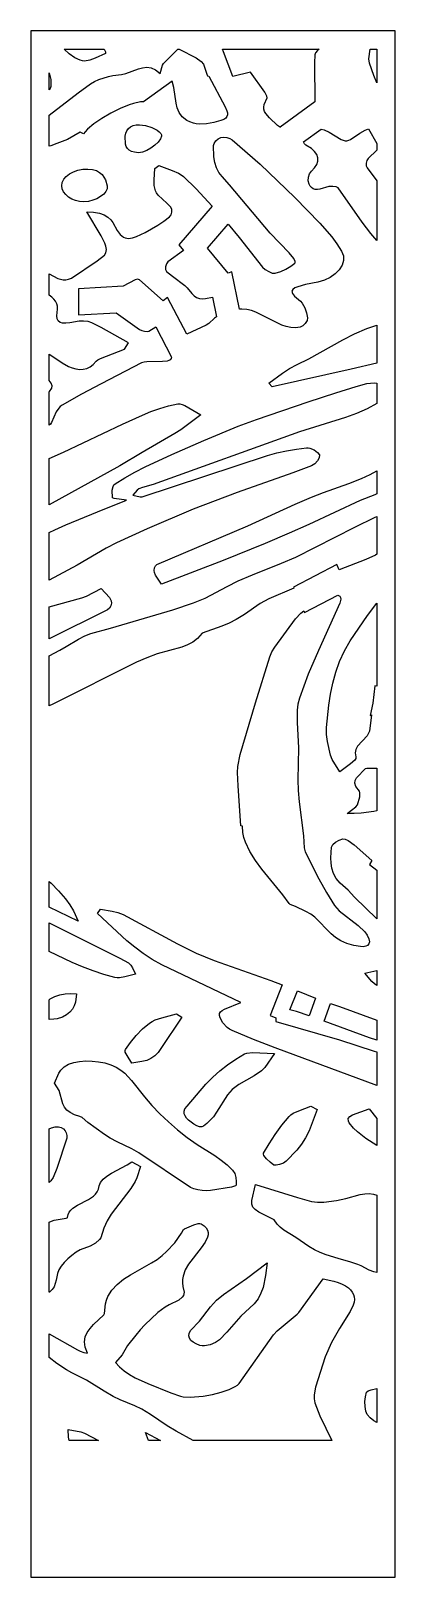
# Model space of a CAD drawing. Extents: x 0 to 400, y 0 to 1700.
import ezdxf

# ---------------------------------------------------------------- set-up
doc = ezdxf.new("R2010")
doc.units = 0
doc.layers.add('CUT', color=1, linetype='Continuous')
doc.layers.add('OUTLINE', color=7, linetype='Continuous')

msp = doc.modelspace()

# ---------------------------------------------------------------- linework, layer by layer
at = {"layer": 'CUT'}
for points in [[(178.47, 1598.51), (174.64, 1599.94), (171.36, 1601.6), (166.28, 1605.54), (162.84, 1610.14), (160.66, 1615.27), (159.37, 1620.75), (157.02, 1637.73), (155.01, 1644.87), (123.51, 1622.16), (120.4, 1622.02), (112.53, 1620.26), (107.95, 1618.74), (98.01, 1614.66), (87.67, 1609.54), (77.72, 1603.79), (68.92, 1597.8), (62.02, 1591.97), (59.53, 1589.23), (57.8, 1586.68), (54.18, 1588.75), (40.1, 1580.76), (28.54, 1576.05), (21.74, 1573.72), (20, 1573.31), (20, 1607.31), (51.78, 1631.9), (65.36, 1641.83), (69.74, 1644.42), (74.71, 1646.55), (85.35, 1649.92), (90, 1650.87), (99.61, 1652.01), (104.2, 1653.05), (118, 1658.34), (122.62, 1659.59), (127.28, 1660.03), (132.01, 1659.34), (136.84, 1657.19), (141.8, 1653.25), (144.55, 1662.17), (145.74, 1664.07), (161.52, 1680), (162.88, 1680), (181.48, 1670.49), (187.12, 1666.55), (189.64, 1663.39), (193.48, 1651.3), (193.98, 1650.79), (195.45, 1650.35), (213.23, 1616.64), (215.29, 1612.19), (215.85, 1609.99), (215.91, 1607.88), (215.35, 1605.91), (214.03, 1604.14), (211.82, 1602.62), (208.58, 1601.4), (200.94, 1599.47), (192.88, 1598.02), (185.14, 1597.53), (181.63, 1597.81)], [(81.9, 1675.28), (70.71, 1669.91), (64.78, 1667.95), (58.85, 1666.92), (56.6, 1667.05), (54.05, 1667.75), (48.3, 1670.59), (42.1, 1674.96), (36.42, 1680), (80.35, 1680), (81.9, 1676.85)], [(270.93, 1595.99), (261.92, 1604.56), (257.98, 1609.09), (256.68, 1611.4), (255.9, 1613.8), (255.69, 1616.33), (256.09, 1619.02), (259.49, 1626.59), (259.24, 1628.41), (257.1, 1632.57), (241.2, 1654.59), (221.93, 1649.86), (211.4, 1677.13), (210.61, 1680), (316.74, 1680), (314.65, 1678.38), (312.6, 1676), (311.71, 1673.76), (311.39, 1664.97), (311.71, 1622.09), (273.96, 1594.29), (274.12, 1593.99)], [(371.85, 1664.69), (371.14, 1669.18), (372.55, 1680), (380, 1680), (380, 1642.79), (376.73, 1650.99)], [(20, 1653.87), (21.72, 1646.49), (21.87, 1638.79), (21.1, 1636.63), (20, 1635.23)], [(103.5, 1584.22), (104.06, 1587.44), (105.25, 1590.26), (107.01, 1592.64), (109.33, 1594.54), (112.16, 1595.91), (115.48, 1596.69), (119.24, 1596.86), (125.99, 1595.92), (132.78, 1593.82), (138.67, 1590.8), (140.97, 1589.02), (142.69, 1587.12), (143.25, 1585.87), (143.32, 1584.45), (142.19, 1581.24), (139.65, 1577.75), (136.06, 1574.29), (131.78, 1571.11), (127.16, 1568.51), (122.55, 1566.77), (118.3, 1566.14), (113.89, 1566.52), (110.43, 1567.49), (107.81, 1568.98), (105.94, 1570.87), (104.68, 1573.09), (103.95, 1575.52)], [(338.68, 1437.29), (334.34, 1432.75), (328.87, 1428.86), (322.47, 1425.79), (315.32, 1423.73), (301.8, 1421.24), (293.23, 1418.79), (289.95, 1417.38), (287.68, 1415.71), (286.69, 1413.7), (287.22, 1411.24), (289.55, 1408.24), (296.11, 1402.73), (297.96, 1400.54), (300.76, 1395.52), (302.65, 1390.05), (303.91, 1384.59), (303.42, 1381.7), (301.43, 1378.43), (298.6, 1375.63), (295.58, 1374.14), (290.72, 1373.71), (285.52, 1374.08), (280.41, 1375.08), (275.79, 1376.58), (247.12, 1390.79), (242.18, 1392.49), (237.04, 1393.64), (231.77, 1394.16), (229.24, 1394.12), (220.71, 1435.03), (216.6, 1433.65), (194.06, 1461.11), (216.81, 1487.38), (228.89, 1472.97), (254.49, 1440.24), (257.35, 1437.69), (261.19, 1435.35), (265.16, 1433.8), (266.93, 1433.49), (268.41, 1433.6), (274.37, 1435.5), (280.08, 1438.09), (285.36, 1441.2), (290, 1444.66), (290.37, 1445.44), (290.22, 1446.58), (288.74, 1449.63), (283.82, 1456.13), (262.92, 1477.72), (218.26, 1530.6), (210.11, 1539.76), (206.47, 1544.46), (203.77, 1549.4), (201.91, 1555.3), (200.88, 1561.41), (200.48, 1573.86), (201.25, 1576.36), (203.18, 1579), (205.82, 1581.33), (208.73, 1582.93), (211.59, 1583.31), (215.13, 1582.87), (218.57, 1581.82), (221.16, 1580.36), (251.64, 1553.58), (289.75, 1516.75), (317.47, 1488.51), (330.44, 1473.71), (336.2, 1465.95), (341.27, 1457.97), (343.2, 1452.8), (343.3, 1447.5), (341.73, 1442.27)], [(311.57, 1567.6), (308.03, 1570.69), (301.9, 1574.35), (300.59, 1575.71), (299.25, 1578.01), (318.67, 1592.12), (322.08, 1591.21), (327.74, 1588.68), (340.62, 1580.76), (342.91, 1579.74), (345.03, 1579.23), (347.06, 1579.23), (349.08, 1579.71), (351.17, 1580.68), (361.15, 1587.67), (367.28, 1590.86), (370.75, 1592.23), (380, 1576.12), (380, 1568.88), (370.52, 1559.76), (369.02, 1557.44), (368.27, 1554.62), (368.33, 1551.78), (369.27, 1549.41), (380, 1535.17), (380, 1469.4), (373.4, 1477.29), (364.04, 1489.77), (337.47, 1527.66), (335.31, 1528.62), (331.52, 1529.02), (327.34, 1528.83), (317.5, 1525.83), (314.68, 1525.56), (312.16, 1525.81), (309.97, 1526.56), (308.12, 1527.79), (306.63, 1529.49), (305.5, 1531.62), (304.68, 1535.18), (304.77, 1539.13), (305.87, 1542.87), (308.07, 1545.79), (311.66, 1549.39), (314.03, 1553.12), (315.2, 1556.89), (315.17, 1560.61), (313.96, 1564.21)], [(49.49, 1328.41), (53.55, 1327.91), (57.5, 1328.07), (61.31, 1328.98), (64.93, 1330.68), (68.33, 1333.24), (71.47, 1336.74), (73.48, 1338.46), (76.32, 1339.84), (102.92, 1350.01), (107.25, 1357.18), (77.25, 1373.95), (66.93, 1379.07), (62.79, 1380.33), (57.9, 1380.85), (52.83, 1380.7), (42.88, 1378.94), (38.45, 1378.51), (34.84, 1378.7), (32.04, 1379.57), (30.05, 1381.16), (28.86, 1383.5), (28.45, 1386.64), (29.22, 1394.1), (29.05, 1397.24), (28.34, 1400.09), (27.08, 1402.69), (25.27, 1405.07), (22.92, 1407.27), (20, 1409.33), (20, 1432.78), (29.57, 1427.92), (32.5, 1426.9), (35.4, 1426.35), (38.32, 1426.35), (41.34, 1426.97), (44.49, 1428.27), (72.84, 1447.37), (80.64, 1453.44), (82.3, 1456.05), (82.82, 1459.55), (82.4, 1463.28), (81.27, 1466.62), (76.97, 1474.81), (61.35, 1501.09), (68.87, 1500.83), (75.14, 1499.63), (80.27, 1497.69), (84.39, 1495.2), (87.63, 1492.34), (90.12, 1489.32), (94.81, 1480.56), (98, 1476.07), (101.52, 1473.3), (103.39, 1472.49), (107.34, 1471.87), (111.57, 1472.39), (116.04, 1473.82), (125.63, 1478.45), (139.5, 1486.48), (146.07, 1490.85), (152.29, 1495.47), (153.91, 1497.67), (154.69, 1500.63), (154.6, 1503.68), (153.6, 1506.17), (149.33, 1510.79), (139.85, 1519.53), (138.04, 1521.85), (136.72, 1524.3), (135.35, 1530.08), (135.25, 1536.19), (136.04, 1548.67), (140.47, 1552.04), (155.23, 1546.65), (162.15, 1543.66), (165.14, 1541.88), (167.69, 1539.84), (181.36, 1526.25), (198.97, 1507.42), (162.42, 1464.79), (167.77, 1458.55), (150.52, 1446.1), (148.87, 1443.76), (147.96, 1440.76), (147.94, 1437.81), (148.97, 1435.64), (155.36, 1430.32), (168.95, 1420.15), (171.8, 1417.39), (176.73, 1411.19), (179.32, 1408.73), (182.04, 1407), (184.99, 1405.97), (188.23, 1405.57), (191.85, 1405.77), (199.44, 1407.44), (203.92, 1385.81), (201.75, 1384.18), (195.57, 1378.18), (192.49, 1376.35), (171.31, 1366.59), (150, 1406.79), (145.36, 1403.26), (119.39, 1426.46), (117.15, 1426.91), (114.58, 1426.45), (101.22, 1419.44), (52.06, 1416.25), (52.06, 1387.84), (93.65, 1390.19), (119.25, 1371.78), (121.64, 1370.62), (124.71, 1369.77), (127.65, 1369.43), (129.66, 1369.8), (137.05, 1374.56), (154.49, 1341.31), (153.96, 1339.78), (152.97, 1338.53), (151.49, 1337.65), (149.54, 1337.06), (144.66, 1336.52), (127.3, 1336.03), (124.21, 1335.8), (121.62, 1335.03), (77.28, 1312.06), (55.54, 1300.44), (34.22, 1288.59), (32.2, 1287.15), (30.47, 1285.38), (27.71, 1281.13), (22.57, 1269.54), (21.42, 1267.7), (20, 1266.37), (20, 1303.31), (20.29, 1303.55), (23.09, 1307.29), (23.31, 1309.78), (22.08, 1312.85), (20, 1315.7), (20, 1344.47), (21.78, 1343.42), (34.41, 1334.89), (41.21, 1331.19), (45.36, 1329.53)], [(83.65, 1526.54), (82.33, 1523.42), (79.9, 1520.48), (76.57, 1517.82), (72.53, 1515.55), (67.97, 1513.77), (63.1, 1512.58), (58.1, 1512.09), (53.48, 1512.4), (49.05, 1513.45), (44.93, 1515.15), (41.26, 1517.39), (38.18, 1520.09), (35.81, 1523.12), (34.29, 1526.41), (33.76, 1529.85), (34.37, 1533.48), (36.1, 1536.92), (38.81, 1540.07), (42.38, 1542.84), (46.67, 1545.13), (51.56, 1546.84), (56.92, 1547.89), (62.61, 1548.17), (67.79, 1547.64), (72.04, 1546.38), (75.45, 1544.51), (78.13, 1542.13), (80.19, 1539.35), (81.73, 1536.28), (83.68, 1529.72)], [(264.83, 1308.59), (261.38, 1312.65), (276.44, 1323.52), (284.2, 1328.71), (292.58, 1333.18), (305.42, 1339.45), (342.67, 1360.22), (355.48, 1366.81), (368.9, 1372.76), (380, 1376.64), (380, 1334.69), (351.89, 1327.99)], [(311.07, 1239.24), (314.94, 1236.52), (317, 1233.73), (316.73, 1230.65), (314.81, 1227.15), (311.81, 1223.95), (308.3, 1221.81), (287.86, 1214.25), (226.64, 1192.6), (178.09, 1174.01), (127.59, 1152.7), (93.9, 1137.17), (82.79, 1131.37), (50.82, 1112.71), (20, 1095.93), (20, 1148.42), (26.21, 1151.58), (38.16, 1156.91), (73.05, 1171.41), (104.95, 1184.23), (91.3, 1185.87), (89.71, 1186.52), (89.32, 1195.21), (90.16, 1199.18), (91.06, 1200.77), (92.36, 1201.98), (102.97, 1208.59), (114.08, 1214.84), (125.56, 1220.77), (154.62, 1234.36), (189.94, 1249.73), (227.53, 1265.39), (247.74, 1272.89), (304.59, 1292.08), (334.92, 1302.04), (357.41, 1309.01), (368.86, 1312.17), (373.07, 1312.88), (377.65, 1313), (380, 1312.78), (380, 1290.34), (369.32, 1284.46), (357.72, 1279.3), (345.72, 1274.82), (295.11, 1259.14), (134.36, 1201.36), (122.38, 1197.97), (118.66, 1196.54), (116.62, 1195.18), (111.82, 1189.52), (119.92, 1187.63), (122.15, 1187.81), (259.9, 1233.05), (270.17, 1235.98), (280.79, 1238.38), (291.63, 1240.3), (302.56, 1241.76), (304.42, 1241.71), (306.56, 1241.21)], [(122.21, 1236.64), (97.54, 1221.72), (20, 1178.85), (20, 1229.98), (35.94, 1236.76), (100.66, 1267.48), (122.68, 1277.58), (131.86, 1281.48), (141.42, 1284.99), (151.28, 1287.86), (161.34, 1289.85), (163.69, 1289.82), (166.24, 1289.16), (169, 1287.97), (186.8, 1278), (164.55, 1261.57), (158.11, 1257.28)], [(290.31, 1179.58), (308.03, 1187.34), (321.54, 1192.62), (349.29, 1202.49), (362.98, 1207.78), (372.67, 1212.3), (380, 1216.17), (380, 1190.87), (377.68, 1190.09), (361.73, 1183.71), (305.26, 1157.24), (283.62, 1147.67), (257.33, 1136.54), (211.1, 1117.67), (143.44, 1091.73), (136.89, 1101.72), (135.79, 1104.48), (135.52, 1106.87), (135.82, 1109.49), (136.7, 1111.77), (138.19, 1113.18), (238.21, 1155.79)], [(188.12, 1037.86), (183.02, 1031.99), (177.93, 1028.03), (172.11, 1024.97), (165.75, 1022.59), (138.58, 1015.14), (127.14, 1010.8), (116.1, 1005.88), (24.09, 959.75), (20, 957.77), (20, 1013.04), (31.91, 1019.05), (38.79, 1022.99), (52.13, 1031.37), (59.23, 1035.06), (65.85, 1037.58), (87.26, 1043.39), (155.98, 1063.64), (178.7, 1071.18), (191.35, 1076.47), (215.4, 1089.17), (227.74, 1095.27), (243.35, 1101.87), (275.23, 1114.64), (290.84, 1121.54), (312.57, 1132.26), (355.82, 1154.54), (378.05, 1165.31), (380, 1166.11), (380, 1124.62), (378.39, 1123.67), (367.73, 1118.8), (338.74, 1107.29), (335.99, 1113.46), (288.35, 1088.31), (288.79, 1087.3), (261.43, 1075.63), (251.97, 1070.46), (234.65, 1058.38), (225.6, 1052.76), (217.82, 1049), (209.6, 1045.7)], [(60.94, 1078.41), (77.28, 1087.09), (86.17, 1076.9), (88.26, 1073.25), (88.54, 1070.74), (87.74, 1067.84), (86.13, 1065.16), (83.94, 1063.31), (20, 1031.49), (20, 1066.63), (55.93, 1076.5)], [(361.92, 693.15), (354.7, 694.24), (346.95, 696.45), (340.35, 699.46), (334.67, 703.11), (329.68, 707.24), (312.01, 725.44), (307.42, 728.88), (302.01, 731.85), (290.57, 737.41), (284.75, 739.52), (283.6, 740.43), (276.8, 750.16), (253.65, 778.38), (246.51, 787.92), (240.38, 797.74), (235.7, 807.99), (234.04, 813.32), (232.91, 818.81), (232.3, 825.78), (230.6, 825.85), (227.58, 870.05), (227.07, 884.76), (227.38, 891.37), (229.89, 904.55), (246.55, 961.38), (262.27, 1011.78), (264.69, 1017.26), (268.02, 1022.58), (290.53, 1053.64), (296.57, 1059.91), (299.7, 1062.4), (300.49, 1060.61), (337.15, 1079.62), (339.3, 1078.59), (340.21, 1077.2), (340.38, 1075.21), (339.34, 1070.99), (315.86, 1018.72), (304.67, 992.61), (294.87, 966.3), (293.21, 959.82), (292.36, 953.16), (292.39, 939.5), (294.11, 911.8), (293.18, 876.49), (293.46, 864.72), (294.51, 852.3), (299.43, 814.98), (300, 801.63), (301.32, 797.44), (316.42, 767.64), (324.62, 752.87), (333.59, 738.28), (335.9, 735.3), (338.73, 732.49), (359.62, 716.55), (366.74, 709.47), (369.53, 705.69), (371.27, 701.84), (371.77, 698.58), (371.26, 696.17), (369.89, 694.52), (367.79, 693.53), (365.09, 693.1)], [(356.25, 906.26), (357.05, 901.78), (356.99, 900.05), (355.82, 898.15), (351.16, 894.02), (339.44, 885.43), (330.86, 899.02), (329.02, 903.66), (325.65, 918.87), (324.81, 926.51), (324.85, 934.07), (327.23, 958.67), (329.09, 970.9), (331.59, 983.03), (334.87, 995), (339.07, 1006.77), (344.35, 1018.3), (350.85, 1029.55), (369.88, 1057.37), (380, 1070.96), (380, 979.54), (377.78, 979.99), (375.52, 960.82), (372.53, 947.46), (374.02, 948.11), (371.91, 930.17), (369.49, 924.95), (358.76, 913.45), (356.95, 910.1)], [(356.93, 846.76), (358.58, 849.19), (361.25, 857.95), (361.35, 862.19), (360.81, 864.01), (356.79, 869.42), (355.68, 872.84), (356.06, 875.88), (357.53, 878.64), (367.71, 889.16), (369.16, 889.45), (380, 889.52), (380, 842.35), (376.67, 841.59), (362.63, 839.81), (355.22, 839.46), (347.53, 839.53)], [(334.61, 807.99), (338.51, 810.23), (342.6, 811.83), (345.07, 811.5), (348.47, 809.89), (355.07, 805.22), (374.39, 787.95), (371.86, 783.61), (380, 777.32), (380, 723.73), (355.43, 747.45), (348.49, 755.4), (339.71, 762.86), (335.31, 768.19), (332.32, 773.7), (330.51, 779.35), (329.64, 785.1), (329.48, 790.93), (330.31, 802.64), (331.63, 805.37)], [(20, 764.74), (22.11, 762.92), (30.35, 754.38), (38.06, 745.66), (42.88, 739.12), (46.6, 732.48), (51.99, 721.33), (20, 736.48)], [(230.41, 631.74), (143.84, 673.3), (133.03, 679.14), (123.16, 685.57), (114.05, 692.45), (105.5, 699.68), (73.19, 729.51), (76.53, 734.46), (89.33, 732.14), (95.54, 730.72), (101.15, 728.58), (160.83, 696.12), (181.52, 686.01), (201.36, 677.87), (263.71, 656.11), (276.1, 651.33), (262.68, 617.58), (269.08, 614.99), (269.08, 610.91), (339.04, 590.57), (377.18, 578.25), (380, 577.51), (380, 540.35), (268.14, 581.89), (244.31, 591.15), (220.95, 600.82), (218.22, 602.31), (215.56, 604.35), (210.89, 609.45), (207.81, 614.97), (207.14, 617.52), (207.18, 619.75), (208.1, 621.49), (209.94, 623.06), (212.52, 624.52)], [(97.57, 680.5), (107.01, 675.18), (109.61, 672.83), (111.48, 669.75), (114.71, 663.07), (103.05, 660.03), (97.39, 658.99), (94.71, 658.93), (92.17, 659.3), (80.09, 662.64), (68.19, 666.52), (56.59, 670.91), (45.38, 675.75), (20, 687.67), (20, 719.2)], [(366.95, 664.17), (380, 666.99), (380, 650.43), (377.42, 652.13), (374.44, 654.92)], [(26.13, 638.22), (31.64, 640.07), (37.61, 641.22), (43.85, 641.61), (50.19, 641.16), (48.94, 632.24), (47.59, 628.15), (45.59, 624.39), (42.84, 621.02), (39.2, 618.1), (34.57, 615.7), (28.84, 613.87), (25.27, 613.27), (20, 613.02), (20, 634.82), (21.24, 635.74)], [(312.44, 636.6), (305.47, 617.09), (291.61, 621.77), (284.33, 623.73), (292.65, 644.65)], [(371.86, 593.08), (322.26, 611.06), (329.2, 630.48), (339.14, 627.2), (380, 612.39), (380, 590.36)], [(103.65, 577.19), (103.39, 578.79), (103.78, 580.11), (109.3, 587.93), (115.46, 595.51), (122.38, 602.66), (130.15, 609.17), (133.07, 611.01), (136.41, 612.54), (143.94, 614.95), (159.98, 619.11), (165.86, 615.6), (142.67, 581.07), (139.58, 576.95), (136.06, 573.17), (131.87, 570.01), (127.33, 568.12), (121.99, 566.94), (110.75, 565.12), (105.54, 573.37)], [(30.61, 553.98), (32.77, 557.45), (36.45, 561.1), (41.28, 563.89), (47.02, 565.86), (53.43, 567.06), (60.28, 567.56), (67.33, 567.39), (74.34, 566.61), (81.06, 565.26), (87.9, 563.15), (93.74, 560.5), (98.74, 557.4), (103.06, 553.92), (110.31, 546.14), (124.64, 528.03), (132.92, 518.54), (141.69, 509.31), (151, 500.38), (160.9, 491.76), (171.45, 483.47), (182.7, 475.54), (202.03, 463.39), (209.06, 458.43), (215.6, 453.13), (221.45, 447.53), (223.91, 443.81), (225.2, 439.51), (225.59, 435.03), (225.3, 430.78), (224.84, 430.13), (220.19, 428.74), (197.42, 425.03), (192.6, 424.82), (188.07, 425.05), (183.35, 425.67), (178.91, 426.78), (175.2, 428.49), (118.45, 466.53), (110.88, 470.81), (94.89, 478.47), (87.17, 482.56), (80.71, 486.62), (62.41, 499.84), (56.14, 505.36), (53.88, 506.39), (47.79, 508.26), (43.09, 510.67), (39.56, 513.55), (36.98, 516.81), (35.14, 520.38), (30.89, 534.95), (25.79, 542.96)], [(169.25, 507.04), (168.28, 509.5), (168.22, 512.1), (169.23, 514.87), (171.46, 517.85), (192.13, 541.86), (199.64, 549.52), (207.54, 556.53), (215.99, 563.26), (225.02, 569.54), (234.68, 575.24), (237.07, 576.13), (243.43, 576.72), (267.61, 575.69), (257.05, 560.1), (253.28, 556.5), (245.28, 551.26), (228.4, 541.52), (221, 536.02), (215.85, 530.37), (203.99, 511.16), (200.45, 506.21), (193.1, 498.63), (189.71, 495.86), (187.66, 495.12), (185.25, 495.09), (182.37, 495.99), (178.95, 498.02), (173.25, 502.42), (170.96, 504.69)], [(269.34, 452.79), (266.92, 452.99), (262.75, 456.11), (258.74, 459.82), (255.97, 463.35), (255.39, 464.81), (255.52, 465.95), (261.62, 476.41), (268.27, 486.69), (275.54, 496.71), (283.53, 506.37), (285.61, 508.28), (288.14, 509.94), (294.19, 512.76), (307.33, 517.86), (314.48, 514.13), (305.57, 490.47), (301.73, 482.94), (297.19, 476.12), (291.95, 469.57), (280.26, 457.13), (277.29, 455.2), (273.22, 453.64)], [(380, 474.51), (368.07, 482.35), (358.64, 489.59), (354.51, 493.43), (349.53, 499.42), (348.72, 501.18), (348.65, 504.14), (350.31, 506.47), (353.34, 508.36), (371.53, 514.79), (380, 504.05)], [(24.58, 439.39), (21.88, 435.55), (20, 433.92), (20, 492.86), (22.44, 494.06), (26.56, 495.01), (30.14, 494.94), (33.19, 494.15), (35.67, 492.73), (37.56, 490.76), (38.81, 488.36), (39.39, 485.6), (39.28, 482.59), (28.52, 449.21)], [(43.79, 403.48), (45.96, 405.5), (51.26, 408.92), (63.36, 415.11), (68.78, 418.85), (71.03, 421.09), (72.85, 423.67), (74.17, 426.64), (74.89, 430.07), (76.24, 433.86), (79.2, 437.4), (83.41, 440.73), (88.53, 443.92), (105.76, 453.22), (110.92, 456.42), (120.53, 451.54), (116.31, 438.88), (114.42, 434.85), (109.8, 427.4), (88.17, 399.07), (83.6, 391.61), (79.99, 383.71), (76.88, 373.07), (75.39, 371), (70.79, 367.19), (64.9, 363.99), (54.21, 359.75), (49.51, 357.06), (44.87, 353.75), (40.47, 349.98), (36.52, 345.93), (33.22, 341.77), (30.76, 337.69), (29.35, 333.84), (27.81, 326.41), (25.37, 319.26), (23.29, 316.08), (20.37, 313.31), (20, 313.1), (20, 390.16), (20.86, 390.69), (25.63, 392.53), (38.58, 394.52), (39.78, 394.95), (40.25, 395.51), (40.85, 398.55), (42.06, 401.19)], [(246.67, 431.52), (292.87, 417.17), (308.18, 413.11), (314.79, 412.21), (321.73, 412.31), (335.5, 414.02), (346.02, 416.39), (361.68, 420.61), (366.74, 421.44), (371.68, 421.67), (376.47, 421.1), (380, 420.01), (380, 334.97), (376.66, 335.68), (371.46, 337.63), (362.86, 342.25), (359.17, 343.82), (351.42, 346.35), (337.67, 350.18), (324.29, 354.32), (317.8, 356.84), (311.46, 359.84), (305.29, 363.45), (291.07, 373.42), (277.87, 381.61), (273.92, 384.71), (270.47, 388.18), (267.13, 392.7), (250.39, 401.16), (246.25, 404.03), (243.7, 406.9), (242.54, 410.13), (242.54, 414.05)], [(81.95, 300.5), (83.06, 304.62), (84.63, 308.49), (89, 315.54), (94.77, 321.78), (101.66, 327.37), (109.36, 332.46), (132.53, 345.37), (138.51, 349.3), (144.01, 353.47), (149.06, 357.9), (157.92, 367.51), (165.35, 378.14), (167.46, 382.22), (168.59, 383.05), (178.85, 387.27), (183.63, 388.66), (185.56, 388.81), (187.04, 388.44), (190.31, 386.32), (192.61, 384.01), (194.05, 381.55), (194.7, 378.97), (194.68, 376.31), (194.07, 373.61), (191.47, 368.18), (187.18, 362.04), (173.08, 344.11), (169.47, 337.74), (167.14, 330.89), (166.59, 327.24), (166.53, 323.41), (167.02, 319.37), (168.4, 313.35), (167.45, 309.7), (166.23, 307.89), (162.29, 304.45), (151.71, 299.39), (147.34, 296.84), (139.39, 290.8), (125.13, 277.22), (119.88, 271.83), (115.08, 266.16), (106.03, 254.51), (100.26, 244.43), (92.82, 236.06), (97.29, 231.14), (102.47, 226.73), (108.27, 222.75), (114.58, 219.13), (128.38, 212.7), (153.62, 202.64), (164.37, 198.91), (167.4, 198.27), (175.07, 197.86), (179.52, 198.04), (189.21, 199.07), (199.31, 200.88), (209.06, 203.32), (217.7, 206.23), (224.47, 209.46), (226.91, 211.15), (228.58, 212.85), (266.56, 266.36), (270.64, 270.91), (292.43, 288.98), (294.34, 291.07), (320.98, 327.76), (332.73, 325.25), (337.65, 323.72), (341.95, 322.01), (345.63, 320.13), (348.7, 318.07), (351.18, 315.84), (353.07, 313.43), (354.39, 310.85), (355.15, 308.1), (355.35, 305.19), (355.01, 302.1), (354.14, 298.86), (350.87, 291.88), (338.81, 273.3), (330.23, 257.95), (323.16, 242.15), (312.61, 208.95), (311.01, 200.24), (311.1, 195.85), (312.02, 191.44), (317.47, 177.32), (330.67, 150), (178.16, 150), (159.36, 160.44), (149.78, 166.38), (131.26, 178.87), (121.7, 184.69), (114.03, 188.42), (97.9, 194.84), (90.19, 198.46), (80.28, 204.36), (61.04, 216.67), (44.74, 224.68), (38.98, 227.81), (28.47, 234.75), (20, 241.56), (20, 267.28), (51.01, 249.85), (53.91, 248.42), (57.93, 246.98), (62.19, 246.25), (59.57, 252.79), (58.82, 258.66), (59.65, 263.97), (61.77, 268.82), (64.9, 273.32), (68.77, 277.57), (80.12, 288.39), (80.98, 289.88)], [(252.7, 312.02), (249.47, 305.97), (245.08, 300.27), (230.49, 286.94), (215.31, 269.18), (207.12, 260.73), (202.68, 257.81), (196.87, 255.5), (190.8, 254.31), (188.02, 254.29), (185.6, 254.75), (181.63, 256.29), (178.29, 258.12), (175.7, 260.22), (174, 262.58), (173.29, 265.17), (173.69, 267.99), (175.34, 271.01), (185.25, 281.42), (197.24, 297.07), (203.97, 304.45), (211.5, 310.78), (236.72, 328.26), (259.62, 345.58), (257.75, 331.73), (255, 318.37)], [(367.4, 198.25), (368.62, 203.25), (370.4, 204.86), (373.85, 206), (380, 207.45), (380, 170.06), (376.64, 171.9), (372.55, 175.05), (369.47, 178.6), (367.8, 182.35), (366.99, 187.68), (366.85, 193.02)], [(41.38, 153.75), (40.87, 162.21), (54.83, 159.73), (58.95, 158.16), (74.16, 150), (41.94, 150)], [(125.95, 158.83), (142.26, 150), (129, 150)]]:
    msp.add_lwpolyline(points, close=True, dxfattribs=at)
at = {"layer": 'OUTLINE'}
msp.add_lwpolyline([(0, 0), (400, 0), (400, 1700), (0, 1700)], close=True, dxfattribs=at)

doc.saveas('drawing.dxf')
